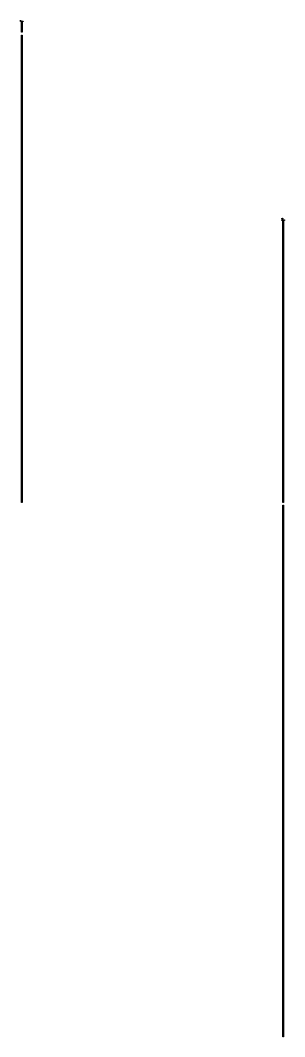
# Model space of a CAD drawing. Header units: millimetres. Extents: x -28.7 to 6.4, y -25.1 to 18.4.
# Drawn here: x -4.85 to 6.44, y -25.15 to 18.35 of the extents above; entities outside this region: 1.
import ezdxf

# ---------------------------------------------------------------- set-up
doc = ezdxf.new("R2010")
doc.units = ezdxf.units.MM

msp = doc.modelspace()

# ---------------------------------------------------------------- linework, layer by layer
for points in [[(-4.847, 18.332323), (-4.847, 18.352323), (-4.845972, 18.352323), (-4.845972, 18.332323)], [(-4.847, 18.29894), (-4.847, 18.31894), (-4.727, 18.31894), (-4.727, 18.29894)], [(-4.797, 17.84), (-4.797, 18.275842), (-4.777, 18.275842), (-4.777, 17.84)], [(-4.797, -2.28), (-4.797, 17.72), (-4.777, 17.72), (-4.777, -2.28)], [(6.335947, 9.83636), (6.335947, 9.849519), (6.323, 9.849519), (6.323, 9.869519), (6.335947, 9.869519), (6.335947, 9.882678), (6.355947, 9.882678), (6.355947, 9.869519), (6.368894, 9.869519), (6.368894, 9.849519), (6.355947, 9.849519), (6.355947, 9.83636)], [(6.323, 9.788734), (6.323, 9.808734), (6.443, 9.808734), (6.443, 9.788734)], [(6.373, -2.28), (6.373, 9.761108), (6.393, 9.761108), (6.393, -2.28)], [(-28.747, -25.15), (-28.747, -2.4), (-28.727, -2.4), (-28.727, -25.15)], [(6.373, -25.15), (6.373, -2.4), (6.393, -2.4), (6.393, -25.15)]]:
    msp.add_lwpolyline(points, close=True)

doc.saveas('drawing.dxf')
